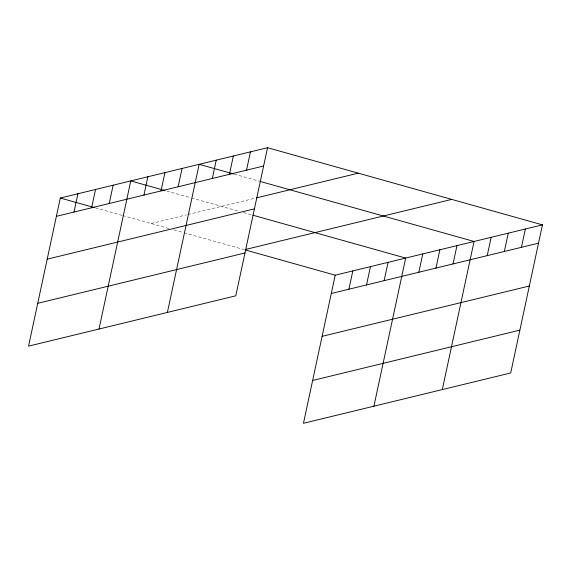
<?xml version="1.0" encoding="UTF-8"?>
<svg xmlns="http://www.w3.org/2000/svg" width="571" height="571" viewBox="0 0 571 571"><rect width="100%" height="100%" fill="white"/><g stroke="black" fill="none" stroke-linecap="round" stroke-linejoin="round"><path stroke-width="0.43" stroke-dasharray="2.85 2.14" d="M151.022 223.489L186.253 214.932M187.93 214.525L255.68 198.073M234.238 174.162L259.063 181.121M166.711 191.007L190.671 197.73M191.528 197.973L239.328 211.384M243.574 212.576L252.075 214.967M95.393 207.88L121.923 215.324M122.779 215.56L168.866 228.5M173.962 229.927L183.312 232.554M184.162 232.79L244.495 249.72"/><path stroke-width="0.86" d="M267.542 147.703L60.305 198.03L28.55 346.14L235.787 295.814L267.542 147.703L542.45 224.86L510.695 372.97L303.458 423.297L335.213 275.186L542.45 224.86M73.994 212.062L77.92 193.747M91.61 207.787L95.535 189.472M109.225 203.504L113.151 185.197M99.011 329.032L130.766 180.914L164.998 190.528M143.935 195.075L147.86 176.767M161.029 190.928L164.955 172.613M178.131 186.774L182.056 168.459M167.396 312.423L199.151 164.312L233.389 173.919M212.326 178.473L216.252 160.158M229.421 174.319L233.346 156.004M246.515 170.165L250.441 151.857M348.902 289.219L352.828 270.904M366.518 284.943L370.443 266.628M384.133 280.661L388.059 262.353M373.919 406.188L405.674 258.071L252.924 215.203M418.843 272.231L422.768 253.924M435.944 268.084L439.87 249.77M453.039 263.93L456.964 245.616M442.311 389.579L474.058 241.469L259.919 181.364M487.234 255.63L491.16 237.315M504.329 251.476L508.254 233.161M521.43 247.322L525.356 229.014M56.379 216.338L263.616 166.018M256.536 197.866L358.26 173.163M47.193 259.177L254.43 208.85M245.33 249.52L451.732 199.4M37.736 303.308L244.973 252.982M331.287 293.494L538.524 243.175M322.101 336.333L529.338 286.007M312.644 380.464L519.881 330.138M60.305 198.03L94.536 207.637M245.352 249.962L335.213 275.186"/></g></svg>
